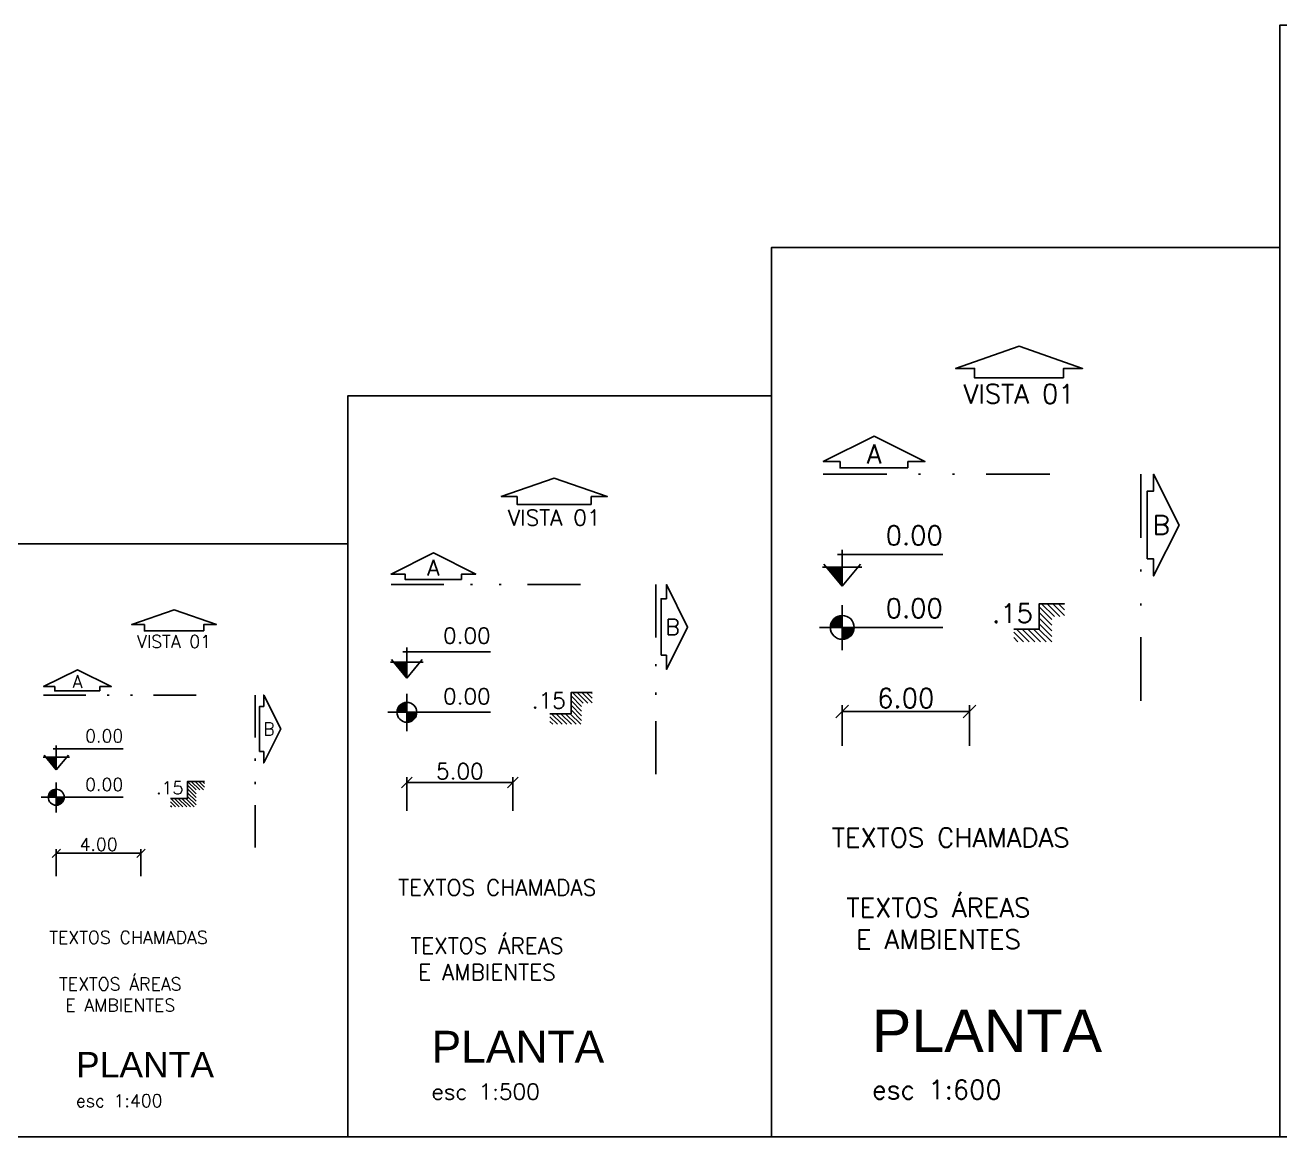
# Model space of a CAD drawing. Header units: millimetres. Extents: x 582 to 770, y 546 to 685.
# Drawn here: x 640.5 to 699.7, y 548.9 to 601.4 of the extents above; entities that cross this region are included whole.
import ezdxf

# ---------------------------------------------------------------- set-up
doc = ezdxf.new("R2010")
doc.units = ezdxf.units.MM
doc.linetypes.add('DIVIDE', pattern=[1.25, 0.5, -0.25, 0, -0.25, 0, -0.25])
for name, color, linetype in [('ARQ-COTAS', 30, 'Continuous'), ('ARQ-LINHACORTE', 3, 'DIVIDE'), ('ARQ-NIVEL', 1, 'Continuous'), ('ARQ-TEXTO2', 2, 'Continuous'), ('ARQ-TEXTO3', 3, 'Continuous'), ('ARQ-TEXTO4', 4, 'Continuous')]:
    doc.layers.add(name, color=color, linetype=linetype)
doc.styles.add('ROMANS', font='romans.shx')
doc.dimstyles.new('1-400', dxfattribs={"dimscale": 4, "dimtxt": 0.15, "dimasz": 0.1, "dimexe": 0.05, "dimexo": 0.1, "dimgap": 0.03, "dimtad": 1, "dimzin": 5, "dimdsep": 46, "dimtxsty": 'ROMANS', "dimblk": 'OBLIQUE', "dimcen": 0, "dimclrd": 256, "dimclre": 256, "dimclrt": 2, "dimadec": 0, "dimazin": 0, "dimtfac": 1, "dimtofl": 0, "dimtmove": 2, "dimatfit": 3, "dimfxl": 0.04, "dimtolj": 1, "dimtzin": 1, "dimarcsym": 0})
doc.dimstyles.new('1-500', dxfattribs={"dimscale": 5, "dimtxt": 0.15, "dimasz": 0.1, "dimexe": 0.05, "dimexo": 0.1, "dimgap": 0.03, "dimtad": 1, "dimzin": 5, "dimdsep": 46, "dimtxsty": 'ROMANS', "dimblk": 'OBLIQUE', "dimcen": 0, "dimclrd": 256, "dimclre": 256, "dimclrt": 2, "dimadec": 0, "dimazin": 0, "dimtfac": 1, "dimtofl": 0, "dimtmove": 2, "dimatfit": 3, "dimfxl": 0.04, "dimtolj": 1, "dimtzin": 1, "dimarcsym": 0})
doc.dimstyles.new('1-600', dxfattribs={"dimscale": 6, "dimtxt": 0.15, "dimasz": 0.1, "dimexe": 0.05, "dimexo": 0.1, "dimgap": 0.03, "dimtad": 1, "dimzin": 5, "dimdsep": 46, "dimtxsty": 'ROMANS', "dimblk": 'OBLIQUE', "dimcen": 0, "dimclrd": 256, "dimclre": 256, "dimclrt": 2, "dimadec": 0, "dimazin": 0, "dimtfac": 1, "dimtofl": 0, "dimtmove": 2, "dimatfit": 3, "dimfxl": 0.04, "dimtolj": 1, "dimtzin": 1, "dimarcsym": 0})

# ---------------------------------------------------------------- blocks, each defined once
blk = doc.blocks.new('_Oblique')
at = {"color": 0, "linetype": 'ByBlock', "lineweight": -2}
blk.add_line((-0.5, -0.5), (0.5, 0.5), dxfattribs=at)
blk = doc.blocks.new('*D21')
at = {"layer": 'ARQ-COTAS', "lineweight": -2}
for p, q in [((641.95, 561.163), (641.95, 562.442)), ((641.95, 562.242), (645.95, 562.242)), ((645.95, 561.163), (645.95, 562.442))]:
    blk.add_line(p, q, dxfattribs=at)
at = {"layer": 'DEFPOINTS', "color": 0}
for p in [(645.95, 562.242), (641.95, 560.763), (645.95, 560.763)]:
    blk.add_point(p, dxfattribs=at)
at = {"layer": 'ARQ-COTAS', "lineweight": -2, "xscale": 0.4, "yscale": 0.4, "zscale": 0.4, "rotation": 180}
blk.add_blockref('_Oblique', (641.95, 562.242), dxfattribs=at)
at = {"layer": 'ARQ-COTAS', "lineweight": -2, "xscale": 0.4, "yscale": 0.4, "zscale": 0.4}
blk.add_blockref('_Oblique', (645.95, 562.242), dxfattribs=at)
at = {"layer": 'ARQ-COTAS', "color": 2, "insert": (643.95, 562.662), "char_height": 0.6, "attachment_point": 5, "style": 'ROMANS'}
blk.add_mtext('\\A1;4.00', dxfattribs=at)
blk = doc.blocks.new('A$C4D0E081D')
at = {"layer": 'ARQ-NIVEL'}
h = blk.add_hatch(dxfattribs=at)
h.set_pattern_fill('ANSI31', color=8, scale=0.25, angle=90, style=0)
h.set_pattern_definition([(135, (-18.381433, -69.158416), (-0.022097087, -0.022097087), [])])
h.paths.add_polyline_path([(0.4, 0.3), (0.2, 0.3), (0.2, 0.1), (0, 0.1), (0, 0), (0.3, 0), (0.3, 0.2), (0.4, 0.2)])
at = {"layer": 'ARQ-NIVEL', "color": 2}
blk.add_lwpolyline([(0, 0.1), (0.2, 0.1), (0.2, 0.3), (0.4, 0.3)], dxfattribs=at)
blk = doc.blocks.new('*D22')
at = {"layer": 'ARQ-COTAS', "lineweight": -2}
for p, q in [((658.506, 564.242), (658.506, 565.841)), ((663.506, 564.242), (663.506, 565.841)), ((658.506, 565.591), (663.506, 565.591))]:
    blk.add_line(p, q, dxfattribs=at)
at = {"layer": 'DEFPOINTS', "color": 0}
for p in [(663.506, 565.591), (658.506, 563.742), (663.506, 563.742)]:
    blk.add_point(p, dxfattribs=at)
at = {"layer": 'ARQ-COTAS', "lineweight": -2, "xscale": 0.5, "yscale": 0.5, "zscale": 0.5, "rotation": 180}
blk.add_blockref('_Oblique', (658.506, 565.591), dxfattribs=at)
at = {"layer": 'ARQ-COTAS', "lineweight": -2, "xscale": 0.5, "yscale": 0.5, "zscale": 0.5}
blk.add_blockref('_Oblique', (663.506, 565.591), dxfattribs=at)
at = {"layer": 'ARQ-COTAS', "color": 2, "insert": (661.006, 566.116), "char_height": 0.75, "attachment_point": 5, "style": 'ROMANS'}
blk.add_mtext('\\A1;5.00', dxfattribs=at)
blk = doc.blocks.new('*D23')
at = {"layer": 'ARQ-COTAS', "lineweight": -2}
for p, q in [((679.062, 567.32), (679.062, 569.239)), ((679.062, 568.939), (685.062, 568.939)), ((685.062, 567.32), (685.062, 569.239))]:
    blk.add_line(p, q, dxfattribs=at)
at = {"layer": 'DEFPOINTS', "color": 0}
for p in [(685.062, 568.939), (679.062, 566.72), (685.062, 566.72)]:
    blk.add_point(p, dxfattribs=at)
at = {"layer": 'ARQ-COTAS', "lineweight": -2, "xscale": 0.6000000000000001, "yscale": 0.6000000000000001, "zscale": 0.6000000000000001, "rotation": 180}
blk.add_blockref('_Oblique', (679.062, 568.939), dxfattribs=at)
at = {"layer": 'ARQ-COTAS', "lineweight": -2, "xscale": 0.6000000000000001, "yscale": 0.6000000000000001, "zscale": 0.6000000000000001}
blk.add_blockref('_Oblique', (685.062, 568.939), dxfattribs=at)
at = {"layer": 'ARQ-COTAS', "color": 2, "insert": (682.062, 569.569), "char_height": 0.9, "attachment_point": 5, "style": 'ROMANS'}
blk.add_mtext('\\A1;6.00', dxfattribs=at)
blk = doc.blocks.new('nivel planta')
at = {"layer": 'ARQ-NIVEL', "color": 1}
for p, q in [((-0.7909, 0.174), (-0.7909, -0.1786)), ((0, 0), (-0.9695, 0)), ((-0.8843, 0.007), (-0.7909, 0.007)), ((-0.8834, 0.0148), (-0.7909, 0.0148)), ((-0.8818, 0.0226), (-0.7909, 0.0226)), ((-0.8795, 0.0304), (-0.7909, 0.0304)), ((-0.8764, 0.0382), (-0.7909, 0.0382)), ((-0.8725, 0.0461), (-0.7909, 0.0461)), ((-0.8676, 0.0539), (-0.7909, 0.0539)), ((-0.8615, 0.0617), (-0.7909, 0.0617)), ((-0.8538, 0.0695), (-0.7909, 0.0695)), ((-0.8439, 0.0773), (-0.7909, 0.0773)), ((-0.8301, 0.0851), (-0.7909, 0.0851)), ((-0.7909, -0.0008), (-0.6971, -0.0008)), ((-0.7909, -0.0086), (-0.6975, -0.0086)), ((-0.7909, -0.0164), (-0.6986, -0.0164)), ((-0.7909, -0.0243), (-0.7003, -0.0243)), ((-0.7909, -0.0321), (-0.7028, -0.0321)), ((-0.7909, -0.0399), (-0.706, -0.0399)), ((-0.7909, -0.0477), (-0.7101, -0.0477)), ((-0.7909, -0.0555), (-0.7153, -0.0555)), ((-0.7909, -0.0633), (-0.7217, -0.0633)), ((-0.7909, -0.0711), (-0.7298, -0.0711)), ((-0.7909, -0.0789), (-0.7403, -0.0789)), ((-0.7909, -0.0868), (-0.7553, -0.0868))]:
    blk.add_line(p, q, dxfattribs=at)
blk.add_circle((-0.7909, 0), 0.0937, dxfattribs=at)
blk = doc.blocks.new('nivel corte')
at = {"color": 1}
for p, q in [((-0.0381, 0.2487), (0.7909, 0.2487)), ((0, 0), (0, 0.2871)), ((-0.1551, 0.15), (0.1551, 0.15)), ((0, 0), (-0.144, 0.1736)), ((0, 0.1406), (-0.1167, 0.1406)), ((0, 0.1313), (-0.1089, 0.1313)), ((0, 0.1219), (-0.1011, 0.1219)), ((0, 0.1125), (-0.0933, 0.1125)), ((0, 0.1031), (-0.0855, 0.1031)), ((0, 0), (0.144, 0.1736)), ((0, 0.0938), (-0.0778, 0.0938)), ((0, 0.0844), (-0.07, 0.0844)), ((0, 0.075), (-0.0622, 0.075)), ((0, 0.0656), (-0.0544, 0.0656)), ((0, 0.0563), (-0.0467, 0.0563)), ((0, 0.0469), (-0.0389, 0.0469)), ((0, 0.0375), (-0.0311, 0.0375)), ((0, 0.0281), (-0.0233, 0.0281)), ((0, 0.0188), (-0.0156, 0.0188)), ((0, 0.0094), (-0.0078, 0.0094))]:
    blk.add_line(p, q, dxfattribs=at)

msp = doc.modelspace()

# ---------------------------------------------------------------- linework, layer by layer
for points in [[(699.724, 548.85), (729.724, 548.85), (729.724, 601.35), (699.724, 601.35)], [(675.724, 548.85), (699.724, 548.85), (699.724, 590.85), (675.724, 590.85)], [(655.724, 548.85), (675.724, 548.85), (675.724, 583.85), (655.724, 583.85)], [(639.724, 548.85), (655.724, 548.85), (655.724, 576.85), (639.724, 576.85)]]:
    msp.add_lwpolyline(points, close=True)
at = {"layer": 'ARQ-LINHACORTE', "ltscale": 6}
for p, q in [((678.162, 580.143), (690.162, 580.143)), ((693.162, 580.143), (693.162, 568.143))]:
    msp.add_line(p, q, dxfattribs=at)
at = {"layer": 'ARQ-LINHACORTE', "ltscale": 5}
for p, q in [((657.756, 574.928), (667.756, 574.928)), ((670.256, 574.928), (670.256, 564.928))]:
    msp.add_line(p, q, dxfattribs=at)
at = {"layer": 'ARQ-LINHACORTE', "ltscale": 4}
for p, q in [((641.35, 569.712), (649.35, 569.712)), ((651.35, 569.712), (651.35, 561.712))]:
    msp.add_line(p, q, dxfattribs=at)
at = {"layer": 'ARQ-LINHACORTE', "linetype": 'ByBlock'}
for points in [[(689.509, 584.687), (685.309, 584.687), (685.309, 585.137), (684.409, 585.137), (687.409, 586.187), (690.409, 585.137), (689.509, 585.137), (689.509, 584.687)], [(682.162, 580.443), (678.962, 580.443), (678.962, 580.743), (678.162, 580.743), (680.562, 581.943), (682.962, 580.743), (682.162, 580.743), (682.162, 580.443)], [(693.462, 576.143), (693.462, 579.343), (693.762, 579.343), (693.762, 580.143), (694.962, 577.743), (693.762, 575.343), (693.762, 576.143), (693.462, 576.143)], [(667.212, 578.714), (663.712, 578.714), (663.712, 579.089), (662.962, 579.089), (665.462, 579.964), (667.962, 579.089), (667.212, 579.089), (667.212, 578.714)], [(661.089, 575.178), (658.423, 575.178), (658.423, 575.428), (657.756, 575.428), (659.756, 576.428), (661.756, 575.428), (661.089, 575.428), (661.089, 575.178)], [(670.506, 571.594), (670.506, 574.261), (670.756, 574.261), (670.756, 574.928), (671.756, 572.928), (670.756, 570.928), (670.756, 571.594), (670.506, 571.594)], [(648.914, 572.741), (646.114, 572.741), (646.114, 573.041), (645.514, 573.041), (647.514, 573.741), (649.514, 573.041), (648.914, 573.041), (648.914, 572.741)], [(644.016, 569.912), (641.883, 569.912), (641.883, 570.112), (641.35, 570.112), (642.95, 570.912), (644.55, 570.112), (644.016, 570.112), (644.016, 569.912)], [(651.55, 567.046), (651.55, 569.179), (651.75, 569.179), (651.75, 569.712), (652.55, 568.112), (651.75, 566.512), (651.75, 567.046), (651.55, 567.046)]]:
    msp.add_lwpolyline(points, dxfattribs=at)

# ---------------------------------------------------------------- block references
at = {"layer": 'ARQ-NIVEL'}
for name, p, xscale, yscale, zscale in [('nivel corte', (679.062, 574.852), 5.999999399999979, 5.999999399999979, 5.9999994), ('nivel planta', (683.807, 572.909), 5.999999399999979, 5.999999399999979, 5.9999994), ('A$C4D0E081D', (687.162, 572.229), 6, 6, 6), ('nivel corte', (658.506, 570.518), 4.999999499999831, 4.999999500000285, 4.9999995), ('nivel planta', (662.46, 568.9), 4.999999499999831, 4.999999500000285, 4.9999995), ('A$C4D0E081D', (665.256, 568.333), 5, 5, 5), ('nivel corte', (641.95, 566.185), 3.999999600000137, 3.999999600000137, 3.9999996), ('nivel planta', (645.113, 564.89), 3.999999600000137, 3.999999600000137, 3.9999996), ('A$C4D0E081D', (647.35, 564.436), 4, 4, 4)]:
    msp.add_blockref(name, p, dxfattribs=dict(at, xscale=xscale, yscale=yscale, zscale=zscale))

# ---------------------------------------------------------------- texts
at = {"layer": 'ARQ-LINHACORTE', "color": 2, "style": 'ROMANS'}
for s, insert, char_height, attachment_point in [('VISTA 01', (687.409, 584.387), 0.9, 2), ('A', (680.562, 581.103), 0.9, 5), ('VISTA 01', (665.462, 578.464), 0.75, 2), ('B', (694.122, 577.743), 0.9, 5), ('A', (659.756, 575.728), 0.75, 5), ('B', (671.056, 572.928), 0.75, 5), ('VISTA 01', (647.514, 572.541), 0.6, 2), ('A', (642.95, 570.352), 0.6, 5), ('B', (651.99, 568.112), 0.6, 5)]:
    msp.add_mtext(s, dxfattribs=dict(at, insert=insert, char_height=char_height, attachment_point=attachment_point))
at = {"layer": 'ARQ-NIVEL', "color": 2, "attachment_point": 9, "style": 'ROMANS'}
for s, insert, char_height in [('0.00', (683.81, 576.801), 0.9), ('0.00', (683.81, 573.366), 0.9), ('.15', (688.062, 573.129), 0.9), ('0.00', (662.462, 572.142), 0.75), ('0.00', (662.462, 569.28), 0.75), ('.15', (666.006, 569.083), 0.75), ('0.00', (645.115, 567.484), 0.6), ('0.00', (645.115, 565.194), 0.6), ('.15', (647.95, 565.036), 0.6)]:
    msp.add_mtext(s, dxfattribs=dict(at, insert=insert, char_height=char_height))
at = {"layer": 'ARQ-TEXTO2', "attachment_point": 1, "style": 'ROMANS'}
for insert, char_height in [((678.568, 563.433), 0.9), ((658.094, 561.002), 0.75), ((641.62, 558.572), 0.6)]:
    msp.add_mtext('TEXTOS CHAMADAS', dxfattribs=dict(at, insert=insert, char_height=char_height))
at = {"layer": 'ARQ-TEXTO3', "attachment_point": 5, "style": 'ROMANS'}
for insert, char_height in [((683.598, 558.93), 0.9), ((662.286, 557.25), 0.75), ((644.974, 555.57), 0.6)]:
    msp.add_mtext('TEXTOS ÁREAS\\PE AMBIENTES', dxfattribs=dict(at, insert=insert, char_height=char_height))
at = {"layer": 'ARQ-TEXTO4', "attachment_point": 1, "style": 'ROMANS'}
for s, insert, char_height in [('{\\fArial|b0|i0|c238|p34;\\H2.222x;\\C4;PLANTA\\Fromans|c0;\\H0.5998x;\\P\\H0.7503x;\\C2;esc 1:600}', (680.46, 554.863), 0.9), ('{\\fArial|b0|i0|c238|p34;\\H2x;\\C4;PLANTA\\Fromans|c0;\\H0.6666x;\\P\\H0.7501x;\\C2;esc 1:500}', (659.67, 553.861), 0.75), ('{\\fArial|b0|i0|c238|p34;\\H2x;\\C4;PLANTA\\Fromans|c0;\\H0.6664x;\\P\\H0.7503x;\\C2;esc 1:400}', (642.881, 552.859), 0.6)]:
    msp.add_mtext(s, dxfattribs=dict(at, insert=insert, char_height=char_height))

# ---------------------------------------------------------------- dimensions: what is measured, and where the dimension line sits
at = {"layer": 'ARQ-COTAS'}
for base, p1, p2, dimstyle, picture, middle in [((685.062, 568.939), (679.062, 566.72), (685.062, 566.72), '1-600', '*D23', (682.062, 569.569)), ((663.506, 565.591), (658.506, 563.742), (663.506, 563.742), '1-500', '*D22', (661.006, 566.116)), ((645.95, 562.242), (641.95, 560.763), (645.95, 560.763), '1-400', '*D21', (643.95, 562.662))]:
    dim = msp.add_linear_dim(base=base, p1=p1, p2=p2, dimstyle=dimstyle, dxfattribs=at)
    dim.commit()
    dim.dimension.update_dxf_attribs({"geometry": picture, "text_midpoint": middle})

doc.saveas('drawing.dxf')
